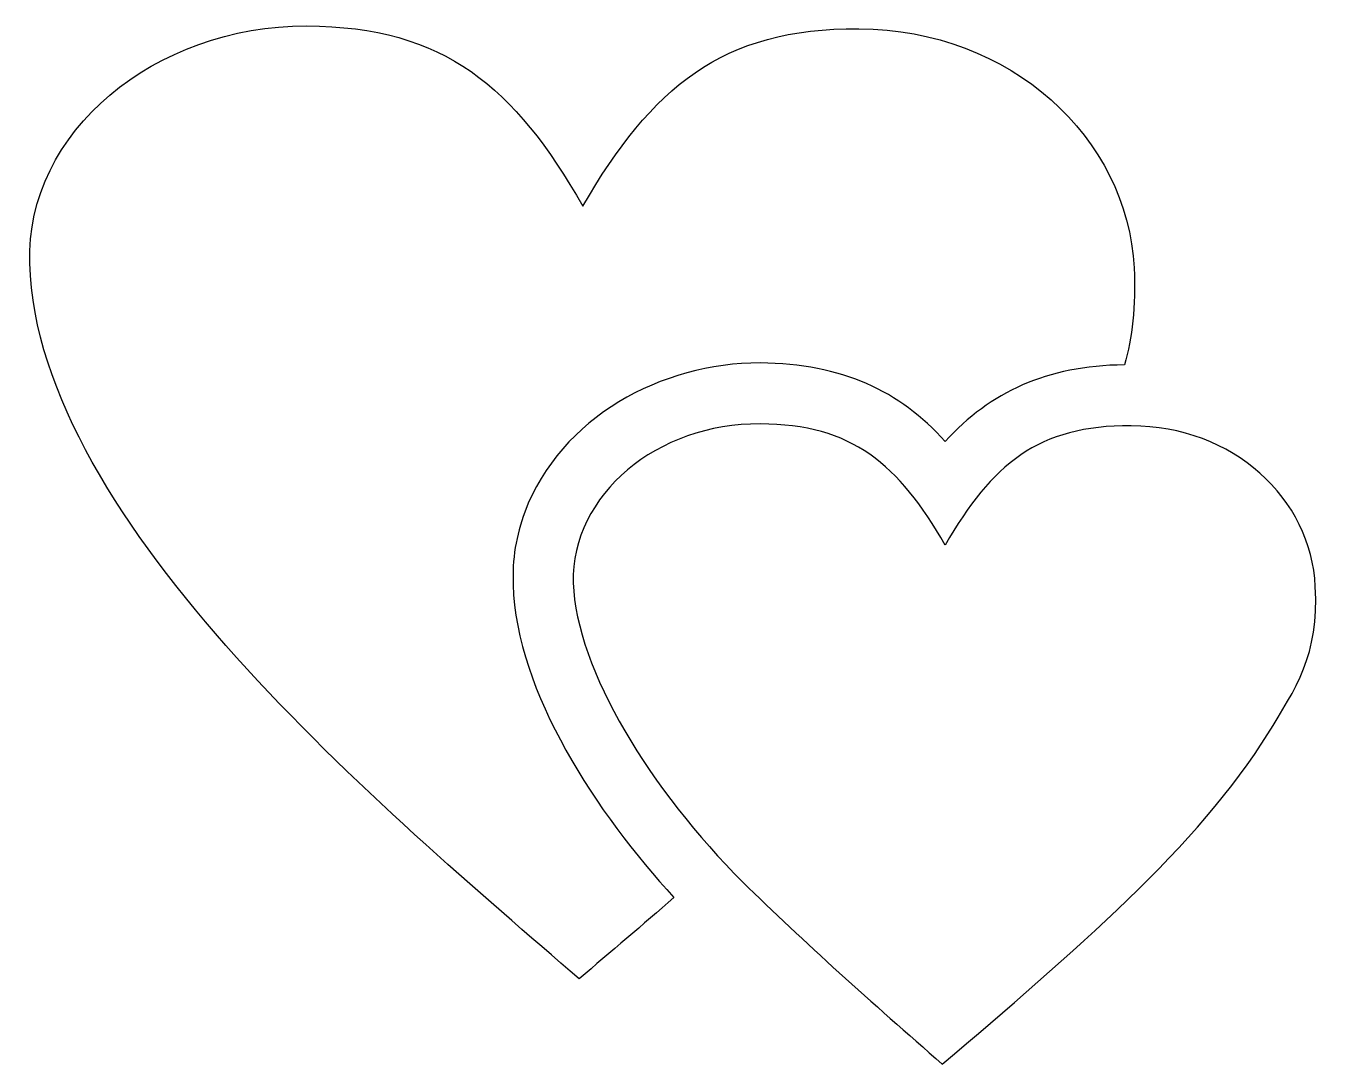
# Model space of a CAD drawing. Header units: centimetres. Extents: x -13 to 13, y -10.5 to 10.5.
import ezdxf

# ---------------------------------------------------------------- set-up
doc = ezdxf.new("R2010")
doc.units = ezdxf.units.CM
doc.header["$MEASUREMENT"] = 0
doc.layers.add('Layer 1', color=7, linetype='Continuous')

msp = doc.modelspace()

# ---------------------------------------------------------------- linework, layer by layer
at = {"layer": 'Layer 1'}
for points, knots in [([(-1.80998, 6.83605), (-3.19679, 9.23828), (-4.58336, 10.44944), (-7.37631, 10.46878), (-7.37631, 10.46878), (-10.44293, 10.46878), (-13.04066, 8.33997), (-12.96251, 5.68369), (-12.96251, 5.68369), (-12.80622, 0.41009), (-5.69679, -5.42963), (-1.88814, -8.75002), (-1.88814, -8.75002), (-1.24361, -8.20326), (-0.59909, -7.65621), (0.02583, -7.10942), (0.02583, -7.10942), (-1.51701, -5.42963), (-3.15761, -2.96888), (-3.21616, -0.80083), (-3.21616, -0.80083), (-3.23577, -0.29299), (-3.15761, 0.19525), (-2.98198, 0.66414), (-2.98198, 0.66414), (-2.25932, 2.57814), (-0.22796, 3.67195), (1.76417, 3.67195), (1.76417, 3.67195), (3.42438, 3.65234), (4.57674, 3.10556), (5.49466, 2.0899), (5.49466, 2.0899), (6.41282, 3.08598), (7.52597, 3.61342), (9.10805, 3.633), (9.10805, 3.633), (9.26434, 4.17979), (9.34247, 4.80471), (9.30329, 5.58594), (9.30329, 5.58594), (9.16661, 8.22287), (6.82296, 10.39062), (3.75633, 10.41026), (3.75633, 10.41026), (0.98297, 10.42984), (-0.42319, 9.21894), (-1.80998, 6.83605), (-1.80998, 6.83605), (-1.80998, 6.83605), (-1.80998, 6.83605), (-1.80998, 6.83605)], [0, 0, 0, 0, 0.07142857, 0.07142857, 0.07142857, 0.07142857, 0.14285714, 0.14285714, 0.14285714, 0.14285714, 0.21428571, 0.21428571, 0.21428571, 0.21428571, 0.28571429, 0.28571429, 0.28571429, 0.28571429, 0.35714286, 0.35714286, 0.35714286, 0.35714286, 0.42857143, 0.42857143, 0.42857143, 0.42857143, 0.5, 0.5, 0.5, 0.5, 0.57142857, 0.57142857, 0.57142857, 0.57142857, 0.64285714, 0.64285714, 0.64285714, 0.64285714, 0.71428571, 0.71428571, 0.71428571, 0.71428571, 0.78571429, 0.78571429, 0.78571429, 0.78571429, 0.85714286, 0.85714286, 0.85714286, 0.85714286, 1, 1, 1, 1]), ([(5.49469, -0.00001), (6.43221, 1.62125), (7.36971, 2.42183), (9.24476, 2.40249), (9.24476, 2.40249), (11.2957, 2.40249), (12.87778, 0.93752), (12.95565, -0.83977), (12.95565, -0.83977), (13.03378, -2.22661), (12.56515, -2.89074), (11.99878, -3.80866), (11.99878, -3.80866), (10.63157, -6.03523), (8.03387, -8.26184), (5.43613, -10.4688), (5.43613, -10.4688), (4.02998, -9.23828), (2.64314, -8.00775), (1.41264, -6.79686), (1.41264, -6.79686), (-0.4232, -4.96102), (-1.9467, -2.51961), (-2.00525, -0.76163), (-2.00525, -0.76163), (-2.04446, 1.01566), (-0.3061, 2.46102), (1.76419, 2.44142), (1.76419, 2.44142), (3.61965, 2.44143), (4.55717, 1.62125), (5.49469, -0.00001)], [0, 0, 0, 0, 0.11111111, 0.11111111, 0.11111111, 0.11111111, 0.22222222, 0.22222222, 0.22222222, 0.22222222, 0.33333333, 0.33333333, 0.33333333, 0.33333333, 0.44444444, 0.44444444, 0.44444444, 0.44444444, 0.55555556, 0.55555556, 0.55555556, 0.55555556, 0.66666667, 0.66666667, 0.66666667, 0.66666667, 0.77777778, 0.77777778, 0.77777778, 0.77777778, 1, 1, 1, 1])]:
    msp.add_open_spline(points, degree=3, knots=knots, dxfattribs=at)

doc.saveas('drawing.dxf')
